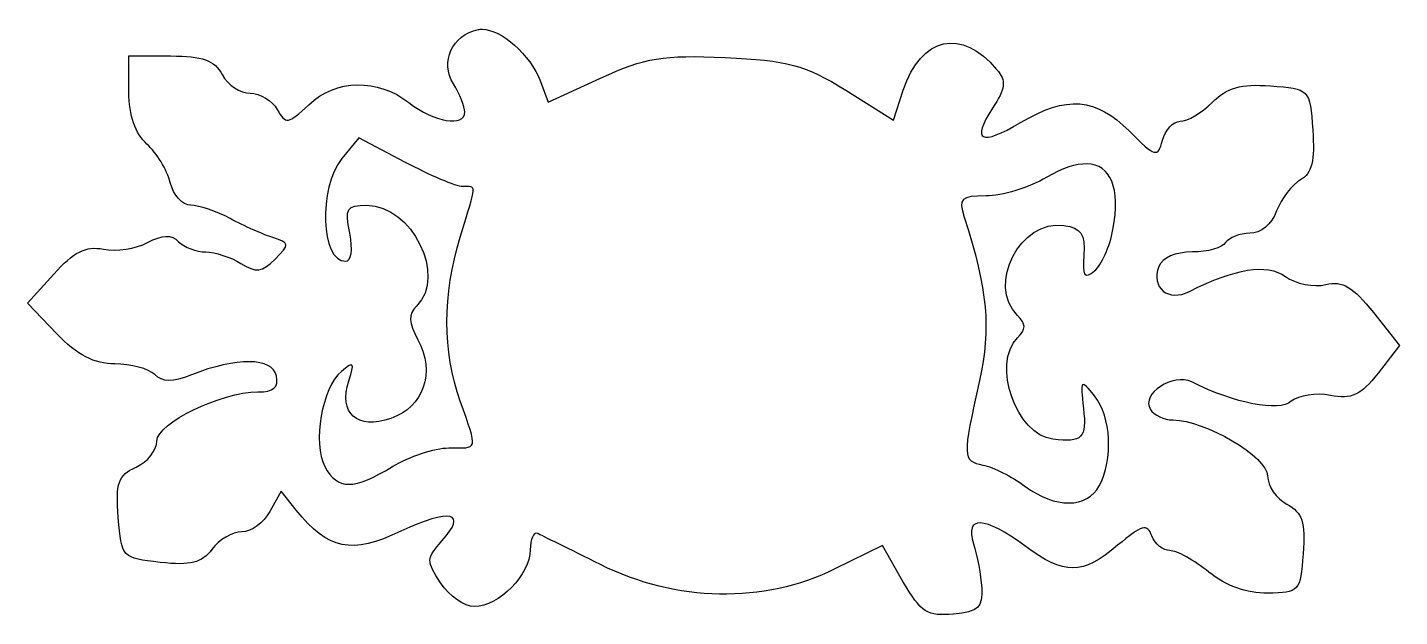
# Model space of a CAD drawing. Header units: centimetres. Extents: x -2.9 to 2.9, y -6.1 to 6.
# Drawn here: x -0.776 to 2.87, y -5.324 to -3.758 of the extents above; entities that cross this region are included whole.
import ezdxf

# ---------------------------------------------------------------- set-up
doc = ezdxf.new("R2010")
doc.units = ezdxf.units.CM
doc.header["$MEASUREMENT"] = 0
doc.layers.add('Layer 1', color=7, linetype='Continuous')

msp = doc.modelspace()

# ---------------------------------------------------------------- linework, layer by layer
at = {"layer": 'Layer 1', "color": 56, "lineweight": 25}
for points, knots in [([(0.43187, -3.7632), (0.42846, -3.76321), (0.42511, -3.76346), (0.42195, -3.76402), (0.42195, -3.76402), (0.35302, -3.77757), (0.31968, -3.85086), (0.3558, -3.90871), (0.3558, -3.90871), (0.37275, -3.93586), (0.38639, -3.9693), (0.38639, -3.98312), (0.38639, -3.98312), (0.38639, -4.02424), (0.30411, -4.01037), (0.23756, -3.95832), (0.23756, -3.95832), (0.15432, -3.89321), (0.0444, -3.89545), (-0.02868, -3.96411), (-0.02868, -3.96411), (-0.08365, -4.01575), (-0.08973, -4.01664), (-0.11219, -3.97651), (-0.11219, -3.97651), (-0.1255, -3.95272), (-0.158, -3.93352), (-0.18412, -3.93352), (-0.18412, -3.93352), (-0.21025, -3.93352), (-0.24393, -3.91119), (-0.25853, -3.88391), (-0.25853, -3.88391), (-0.27899, -3.84567), (-0.31042, -3.8343), (-0.39578, -3.8343), (-0.39578, -3.8343), (-0.39578, -3.8343), (-0.50657, -3.8343), (-0.50657, -3.8343), (-0.50657, -3.8343), (-0.50657, -3.8343), (-0.50657, -3.93021), (-0.50657, -3.93021), (-0.50657, -3.93021), (-0.50657, -3.99259), (-0.4896, -4.04025), (-0.45861, -4.06829), (-0.45861, -4.06829), (-0.43255, -4.09187), (-0.40491, -4.13771), (-0.3966, -4.17082), (-0.3966, -4.17082), (-0.38829, -4.20392), (-0.36354, -4.23118), (-0.34203, -4.23118), (-0.34203, -4.23118), (-0.32052, -4.23118), (-0.27324, -4.24734), (-0.23702, -4.26673), (-0.23702, -4.26673), (-0.20081, -4.28612), (-0.15004, -4.30877), (-0.12374, -4.31716), (-0.12374, -4.31716), (-0.07881, -4.3315), (-0.07848, -4.33473), (-0.11795, -4.37421), (-0.11795, -4.37421), (-0.15264, -4.4089), (-0.16854, -4.41099), (-0.2089, -4.38579), (-0.2089, -4.38579), (-0.23578, -4.369), (-0.27759, -4.3552), (-0.30233, -4.3552), (-0.30233, -4.3552), (-0.32707, -4.3552), (-0.35936, -4.34282), (-0.37426, -4.32792), (-0.37426, -4.32792), (-0.39386, -4.30831), (-0.41713, -4.30909), (-0.45694, -4.33041), (-0.45694, -4.33041), (-0.48722, -4.34662), (-0.54016, -4.35431), (-0.57435, -4.34777), (-0.57435, -4.34777), (-0.6213, -4.3388), (-0.65303, -4.3552), (-0.70581, -4.41392), (-0.70581, -4.41392), (-0.70581, -4.41392), (-0.77609, -4.49164), (-0.77609, -4.49164), (-0.77609, -4.49164), (-0.77609, -4.49164), (-0.69837, -4.57267), (-0.69837, -4.57267), (-0.69837, -4.57267), (-0.6435, -4.62962), (-0.59814, -4.65287), (-0.54375, -4.65287), (-0.54375, -4.65287), (-0.50141, -4.65287), (-0.45353, -4.66537), (-0.43792, -4.68098), (-0.43792, -4.68098), (-0.41689, -4.70202), (-0.39192, -4.70224), (-0.34035, -4.6818), (-0.34035, -4.6818), (-0.21999, -4.63411), (-0.12462, -4.63555), (-0.11463, -4.68429), (-0.11463, -4.68429), (-0.10819, -4.71568), (-0.12192, -4.72728), (-0.16341, -4.72728), (-0.16341, -4.72728), (-0.26218, -4.72728), (-0.43213, -4.80979), (-0.43213, -4.85792), (-0.43213, -4.85792), (-0.43213, -4.88208), (-0.45678, -4.91337), (-0.48753, -4.92737), (-0.48753, -4.92737), (-0.53533, -4.94916), (-0.54201, -4.96888), (-0.53466, -5.06132), (-0.53466, -5.06132), (-0.52617, -5.16798), (-0.52483, -5.16914), (-0.42304, -5.18038), (-0.42304, -5.18038), (-0.34246, -5.18928), (-0.31238, -5.18176), (-0.28579, -5.14565), (-0.28579, -5.14565), (-0.26707, -5.12023), (-0.23156, -5.09935), (-0.20641, -5.09935), (-0.20641, -5.09935), (-0.18127, -5.09935), (-0.14799, -5.07466), (-0.132, -5.04478), (-0.132, -5.04478), (-0.132, -5.04478), (-0.10223, -4.99104), (-0.10223, -4.99104), (-0.10223, -4.99104), (-0.10223, -4.99104), (-0.06172, -5.04147), (-0.06172, -5.04147), (-0.06172, -5.04147), (0.02413, -5.14749), (0.08414, -5.15949), (0.21609, -5.09769), (0.21609, -5.09769), (0.34825, -5.03579), (0.39457, -5.0467), (0.32523, -5.12332), (0.32523, -5.12332), (0.28359, -5.16933), (0.28348, -5.17626), (0.32192, -5.23494), (0.32192, -5.23494), (0.3445, -5.2694), (0.38507, -5.29778), (0.41205, -5.29778), (0.41205, -5.29778), (0.47631, -5.29778), (0.56005, -5.2127), (0.56005, -5.1473), (0.56005, -5.1473), (0.56005, -5.11888), (0.56866, -5.09893), (0.57907, -5.10348), (0.57907, -5.10348), (0.58947, -5.10803), (0.66522, -5.14523), (0.74691, -5.18616), (0.74691, -5.18616), (0.94729, -5.28656), (1.18145, -5.2908), (1.36951, -5.19774), (1.36951, -5.19774), (1.36951, -5.19774), (1.49601, -5.13573), (1.49601, -5.13573), (1.49601, -5.13573), (1.49601, -5.13573), (1.55058, -5.23082), (1.55058, -5.23082), (1.55058, -5.23082), (1.59834, -5.3138), (1.61557, -5.32431), (1.68453, -5.31764), (1.68453, -5.31764), (1.75144, -5.31116), (1.76282, -5.30068), (1.75977, -5.24819), (1.75977, -5.24819), (1.75779, -5.21409), (1.74812, -5.16148), (1.73827, -5.13078), (1.73827, -5.13078), (1.71398, -5.05503), (1.76689, -5.05703), (1.87469, -5.13657), (1.87469, -5.13657), (1.98083, -5.21487), (2.02591, -5.215), (2.12108, -5.13493), (2.12108, -5.13493), (2.18588, -5.0804), (2.1992, -5.07667), (2.21203, -5.11013), (2.21203, -5.11013), (2.22034, -5.13178), (2.24203, -5.14899), (2.25999, -5.14899), (2.25999, -5.14899), (2.27794, -5.14899), (2.32478, -5.1747), (2.36334, -5.20604), (2.36334, -5.20604), (2.40779, -5.24217), (2.46457, -5.263), (2.51961, -5.26226), (2.51961, -5.26226), (2.60358, -5.26112), (2.60657, -5.25767), (2.61387, -5.15725), (2.61387, -5.15725), (2.61997, -5.07332), (2.61207, -5.04783), (2.57088, -5.02579), (2.57088, -5.02579), (2.54286, -5.01079), (2.51962, -4.97704), (2.51962, -4.95055), (2.51962, -4.95055), (2.51962, -4.90038), (2.35313, -4.80172), (2.26827, -4.80172), (2.26827, -4.80172), (2.24435, -4.80172), (2.21762, -4.78932), (2.20791, -4.77361), (2.20791, -4.77361), (2.18264, -4.73272), (2.26803, -4.67602), (2.31788, -4.70085), (2.31788, -4.70085), (2.43317, -4.75829), (2.54808, -4.78065), (2.58246, -4.75211), (2.58246, -4.75211), (2.60171, -4.73615), (2.64856, -4.72892), (2.68664, -4.7364), (2.68664, -4.7364), (2.74244, -4.74736), (2.76698, -4.7364), (2.81315, -4.67769), (2.81315, -4.67769), (2.81315, -4.67769), (2.8702, -4.6041), (2.8702, -4.6041), (2.8702, -4.6041), (2.8702, -4.6041), (2.80075, -4.51646), (2.80075, -4.51646), (2.80075, -4.51646), (2.74654, -4.4479), (2.71843, -4.43122), (2.67425, -4.44205), (2.67425, -4.44205), (2.64302, -4.44971), (2.59438, -4.43991), (2.56676, -4.42055), (2.56676, -4.42055), (2.51625, -4.38517), (2.43396, -4.39839), (2.3121, -4.46024), (2.3121, -4.46024), (2.2558, -4.48882), (2.20859, -4.45052), (2.23024, -4.39409), (2.23024, -4.39409), (2.23916, -4.37086), (2.27548, -4.35523), (2.31954, -4.35523), (2.31954, -4.35523), (2.36009, -4.35523), (2.39958, -4.34406), (2.40801, -4.33043), (2.40801, -4.33043), (2.41644, -4.31679), (2.44569, -4.30563), (2.4725, -4.30563), (2.4725, -4.30563), (2.50125, -4.30563), (2.53015, -4.28149), (2.54361, -4.2461), (2.54361, -4.2461), (2.55616, -4.2131), (2.58515, -4.1758), (2.60727, -4.16342), (2.60727, -4.16342), (2.63703, -4.14676), (2.64532, -4.11234), (2.63952, -4.03113), (2.63952, -4.03113), (2.63169, -3.92145), (2.6311, -3.92128), (2.52707, -3.91372), (2.52707, -3.91372), (2.44834, -3.908), (2.41101, -3.91898), (2.37245, -3.95754), (2.37245, -3.95754), (2.34442, -3.98558), (2.30616, -4.00797), (2.28729, -4.00797), (2.28729, -4.00797), (2.26841, -4.00797), (2.24734, -4.03094), (2.24016, -4.05841), (2.24016, -4.05841), (2.22791, -4.10524), (2.22179, -4.1037), (2.15169, -4.03361), (2.15169, -4.03361), (2.06286, -3.94478), (1.98627, -3.93863), (1.86313, -4.01128), (1.86313, -4.01128), (1.75683, -4.074), (1.73109, -4.06119), (1.78872, -3.97325), (1.78872, -3.97325), (1.82345, -3.92025), (1.82577, -3.90159), (1.79947, -3.8699), (1.79947, -3.8699), (1.70698, -3.75846), (1.59845, -3.7828), (1.55142, -3.9253), (1.55142, -3.9253), (1.55142, -3.9253), (1.52496, -4.00468), (1.52496, -4.00468), (1.52496, -4.00468), (1.52496, -4.00468), (1.39845, -3.9253), (1.39845, -3.9253), (1.39845, -3.9253), (1.29008, -3.85793), (1.24338, -3.84597), (1.07847, -3.83848), (1.07847, -3.83848), (0.91279, -3.83096), (0.86634, -3.83848), (0.74691, -3.89305), (0.74691, -3.89305), (0.74691, -3.89305), (0.608, -3.95671), (0.608, -3.95671), (0.608, -3.95671), (0.608, -3.95671), (0.58733, -3.90214), (0.58733, -3.90214), (0.58733, -3.90214), (0.55978, -3.83013), (0.48304, -3.76309), (0.43189, -3.76323), (0.43189, -3.76323), (0.43189, -3.76323), (0.43187, -3.7632), (0.43187, -3.7632)], [0, 0, 0, 0, 0.0103093, 0.0103093, 0.0103093, 0.0103093, 0.0206186, 0.0206186, 0.0206186, 0.0206186, 0.0309278, 0.0309278, 0.0309278, 0.0309278, 0.0412371, 0.0412371, 0.0412371, 0.0412371, 0.0515464, 0.0515464, 0.0515464, 0.0515464, 0.0618557, 0.0618557, 0.0618557, 0.0618557, 0.0721649, 0.0721649, 0.0721649, 0.0721649, 0.0824742, 0.0824742, 0.0824742, 0.0824742, 0.0927835, 0.0927835, 0.0927835, 0.0927835, 0.1030928, 0.1030928, 0.1030928, 0.1030928, 0.1134021, 0.1134021, 0.1134021, 0.1134021, 0.1237113, 0.1237113, 0.1237113, 0.1237113, 0.1340206, 0.1340206, 0.1340206, 0.1340206, 0.1443299, 0.1443299, 0.1443299, 0.1443299, 0.1546392, 0.1546392, 0.1546392, 0.1546392, 0.1649485, 0.1649485, 0.1649485, 0.1649485, 0.1752577, 0.1752577, 0.1752577, 0.1752577, 0.185567, 0.185567, 0.185567, 0.185567, 0.1958763, 0.1958763, 0.1958763, 0.1958763, 0.2061856, 0.2061856, 0.2061856, 0.2061856, 0.2164948, 0.2164948, 0.2164948, 0.2164948, 0.2268041, 0.2268041, 0.2268041, 0.2268041, 0.2371134, 0.2371134, 0.2371134, 0.2371134, 0.2474227, 0.2474227, 0.2474227, 0.2474227, 0.257732, 0.257732, 0.257732, 0.257732, 0.2680412, 0.2680412, 0.2680412, 0.2680412, 0.2783505, 0.2783505, 0.2783505, 0.2783505, 0.2886598, 0.2886598, 0.2886598, 0.2886598, 0.2989691, 0.2989691, 0.2989691, 0.2989691, 0.3092784, 0.3092784, 0.3092784, 0.3092784, 0.3195876, 0.3195876, 0.3195876, 0.3195876, 0.3298969, 0.3298969, 0.3298969, 0.3298969, 0.3402062, 0.3402062, 0.3402062, 0.3402062, 0.3505155, 0.3505155, 0.3505155, 0.3505155, 0.3608247, 0.3608247, 0.3608247, 0.3608247, 0.371134, 0.371134, 0.371134, 0.371134, 0.3814433, 0.3814433, 0.3814433, 0.3814433, 0.3917526, 0.3917526, 0.3917526, 0.3917526, 0.4020619, 0.4020619, 0.4020619, 0.4020619, 0.4123711, 0.4123711, 0.4123711, 0.4123711, 0.4226804, 0.4226804, 0.4226804, 0.4226804, 0.4329897, 0.4329897, 0.4329897, 0.4329897, 0.443299, 0.443299, 0.443299, 0.443299, 0.4536082, 0.4536082, 0.4536082, 0.4536082, 0.4639175, 0.4639175, 0.4639175, 0.4639175, 0.4742268, 0.4742268, 0.4742268, 0.4742268, 0.4845361, 0.4845361, 0.4845361, 0.4845361, 0.4948454, 0.4948454, 0.4948454, 0.4948454, 0.5051546, 0.5051546, 0.5051546, 0.5051546, 0.5154639, 0.5154639, 0.5154639, 0.5154639, 0.5257732, 0.5257732, 0.5257732, 0.5257732, 0.5360825, 0.5360825, 0.5360825, 0.5360825, 0.5463918, 0.5463918, 0.5463918, 0.5463918, 0.556701, 0.556701, 0.556701, 0.556701, 0.5670103, 0.5670103, 0.5670103, 0.5670103, 0.5773196, 0.5773196, 0.5773196, 0.5773196, 0.5876289, 0.5876289, 0.5876289, 0.5876289, 0.5979381, 0.5979381, 0.5979381, 0.5979381, 0.6082474, 0.6082474, 0.6082474, 0.6082474, 0.6185567, 0.6185567, 0.6185567, 0.6185567, 0.628866, 0.628866, 0.628866, 0.628866, 0.6391753, 0.6391753, 0.6391753, 0.6391753, 0.6494845, 0.6494845, 0.6494845, 0.6494845, 0.6597938, 0.6597938, 0.6597938, 0.6597938, 0.6701031, 0.6701031, 0.6701031, 0.6701031, 0.6804124, 0.6804124, 0.6804124, 0.6804124, 0.6907216, 0.6907216, 0.6907216, 0.6907216, 0.7010309, 0.7010309, 0.7010309, 0.7010309, 0.7113402, 0.7113402, 0.7113402, 0.7113402, 0.7216495, 0.7216495, 0.7216495, 0.7216495, 0.7319588, 0.7319588, 0.7319588, 0.7319588, 0.742268, 0.742268, 0.742268, 0.742268, 0.7525773, 0.7525773, 0.7525773, 0.7525773, 0.7628866, 0.7628866, 0.7628866, 0.7628866, 0.7731959, 0.7731959, 0.7731959, 0.7731959, 0.7835052, 0.7835052, 0.7835052, 0.7835052, 0.7938144, 0.7938144, 0.7938144, 0.7938144, 0.8041237, 0.8041237, 0.8041237, 0.8041237, 0.814433, 0.814433, 0.814433, 0.814433, 0.8247423, 0.8247423, 0.8247423, 0.8247423, 0.8350515, 0.8350515, 0.8350515, 0.8350515, 0.8453608, 0.8453608, 0.8453608, 0.8453608, 0.8556701, 0.8556701, 0.8556701, 0.8556701, 0.8659794, 0.8659794, 0.8659794, 0.8659794, 0.8762887, 0.8762887, 0.8762887, 0.8762887, 0.8865979, 0.8865979, 0.8865979, 0.8865979, 0.8969072, 0.8969072, 0.8969072, 0.8969072, 0.9072165, 0.9072165, 0.9072165, 0.9072165, 0.9175258, 0.9175258, 0.9175258, 0.9175258, 0.9278351, 0.9278351, 0.9278351, 0.9278351, 0.9381443, 0.9381443, 0.9381443, 0.9381443, 0.9484536, 0.9484536, 0.9484536, 0.9484536, 0.9587629, 0.9587629, 0.9587629, 0.9587629, 0.9690722, 0.9690722, 0.9690722, 0.9690722, 0.9793814, 0.9793814, 0.9793814, 0.9793814, 1, 1, 1, 1]), ([(0.10445, -4.05177), (0.10445, -4.05177), (0.22682, -4.11626), (0.22682, -4.11626), (0.22682, -4.11626), (0.2941, -4.15207), (0.36345, -4.18158), (0.38061, -4.18158), (0.38061, -4.18158), (0.41835, -4.18158), (0.41861, -4.16844), (0.374, -4.31553), (0.374, -4.31553), (0.32697, -4.47056), (0.32679, -4.61829), (0.374, -4.75209), (0.374, -4.75209), (0.42089, -4.88499), (0.42352, -4.87611), (0.34341, -4.87611), (0.34341, -4.87611), (0.30589, -4.87611), (0.23842, -4.89849), (0.19376, -4.92572), (0.19376, -4.92572), (0.09111, -4.98829), (0.04801, -4.98864), (0.01434, -4.92572), (0.01434, -4.92572), (-0.01886, -4.86369), (0.00696, -4.71521), (0.05816, -4.67271), (0.05816, -4.67271), (0.09119, -4.6453), (0.0936, -4.64839), (0.078, -4.69751), (0.078, -4.69751), (0.05044, -4.78435), (0.09983, -4.82886), (0.18962, -4.79756), (0.18962, -4.79756), (0.27677, -4.76718), (0.30839, -4.67589), (0.26155, -4.58837), (0.26155, -4.58837), (0.23663, -4.54181), (0.23576, -4.52156), (0.25824, -4.49907), (0.25824, -4.49907), (0.33836, -4.41895), (0.24571, -4.23118), (0.12595, -4.23118), (0.12595, -4.23118), (0.07204, -4.23118), (0.06719, -4.2392), (0.08047, -4.30559), (0.08047, -4.30559), (0.08921, -4.34929), (0.08455, -4.38), (0.06972, -4.38), (0.06972, -4.38), (0.00294, -4.38), (-0.00397, -4.1859), (0.0598, -4.10715), (0.0598, -4.10715), (0.0598, -4.10715), (0.10445, -4.05175), (0.10445, -4.05175), (0.10445, -4.05175), (0.10445, -4.05175), (0.10445, -4.05177), (0.10445, -4.05177)], [0, 0, 0, 0, 0.0526316, 0.0526316, 0.0526316, 0.0526316, 0.1052632, 0.1052632, 0.1052632, 0.1052632, 0.1578947, 0.1578947, 0.1578947, 0.1578947, 0.2105263, 0.2105263, 0.2105263, 0.2105263, 0.2631579, 0.2631579, 0.2631579, 0.2631579, 0.3157895, 0.3157895, 0.3157895, 0.3157895, 0.3684211, 0.3684211, 0.3684211, 0.3684211, 0.4210526, 0.4210526, 0.4210526, 0.4210526, 0.4736842, 0.4736842, 0.4736842, 0.4736842, 0.5263158, 0.5263158, 0.5263158, 0.5263158, 0.5789474, 0.5789474, 0.5789474, 0.5789474, 0.6315789, 0.6315789, 0.6315789, 0.6315789, 0.6842105, 0.6842105, 0.6842105, 0.6842105, 0.7368421, 0.7368421, 0.7368421, 0.7368421, 0.7894737, 0.7894737, 0.7894737, 0.7894737, 0.8421053, 0.8421053, 0.8421053, 0.8421053, 0.8947368, 0.8947368, 0.8947368, 0.8947368, 1, 1, 1, 1]), ([(2.03922, -4.12122), (2.10221, -4.12307), (2.12957, -4.1843), (2.10867, -4.29568), (2.10867, -4.29568), (2.10015, -4.34111), (2.07823, -4.39042), (2.05989, -4.40565), (2.05989, -4.40565), (2.03318, -4.42783), (2.02699, -4.41972), (2.03095, -4.36348), (2.03095, -4.36348), (2.03492, -4.30707), (2.02454, -4.29154), (1.97803, -4.28493), (1.97803, -4.28493), (1.8622, -4.26847), (1.77282, -4.44187), (1.85483, -4.52388), (1.85483, -4.52388), (1.87798, -4.54703), (1.87798, -4.56026), (1.85483, -4.58341), (1.85483, -4.58341), (1.78561, -4.65263), (1.85168, -4.84158), (1.94909, -4.85295), (1.94909, -4.85295), (2.02729, -4.86208), (2.03946, -4.84999), (2.03012, -4.7711), (2.03012, -4.7711), (2.02105, -4.69452), (2.02317, -4.69229), (2.05989, -4.73803), (2.05989, -4.73803), (2.10423, -4.79327), (2.10982, -4.90686), (2.07229, -4.97698), (2.07229, -4.97698), (2.04007, -5.03718), (1.95547, -5.03779), (1.87468, -4.9778), (1.87468, -4.9778), (1.84057, -4.95248), (1.79035, -4.92704), (1.76306, -4.92158), (1.76306, -4.92158), (1.70837, -4.91063), (1.70822, -4.90161), (1.75396, -4.69668), (1.75396, -4.69668), (1.78484, -4.55832), (1.77559, -4.4578), (1.71345, -4.2626), (1.71345, -4.2626), (1.69766, -4.21301), (1.7039, -4.20638), (1.77133, -4.20638), (1.77133, -4.20638), (1.81307, -4.20638), (1.88585, -4.18433), (1.93256, -4.15677), (1.93256, -4.15677), (1.97467, -4.13193), (2.01059, -4.12038), (2.03922, -4.12122)], [0, 0, 0, 0, 0.0555556, 0.0555556, 0.0555556, 0.0555556, 0.1111111, 0.1111111, 0.1111111, 0.1111111, 0.1666667, 0.1666667, 0.1666667, 0.1666667, 0.2222222, 0.2222222, 0.2222222, 0.2222222, 0.2777778, 0.2777778, 0.2777778, 0.2777778, 0.3333333, 0.3333333, 0.3333333, 0.3333333, 0.3888889, 0.3888889, 0.3888889, 0.3888889, 0.4444444, 0.4444444, 0.4444444, 0.4444444, 0.5, 0.5, 0.5, 0.5, 0.5555556, 0.5555556, 0.5555556, 0.5555556, 0.6111111, 0.6111111, 0.6111111, 0.6111111, 0.6666667, 0.6666667, 0.6666667, 0.6666667, 0.7222222, 0.7222222, 0.7222222, 0.7222222, 0.7777778, 0.7777778, 0.7777778, 0.7777778, 0.8333333, 0.8333333, 0.8333333, 0.8333333, 0.8888889, 0.8888889, 0.8888889, 0.8888889, 1, 1, 1, 1])]:
    msp.add_open_spline(points, degree=3, knots=knots, dxfattribs=at)

doc.saveas('drawing.dxf')
